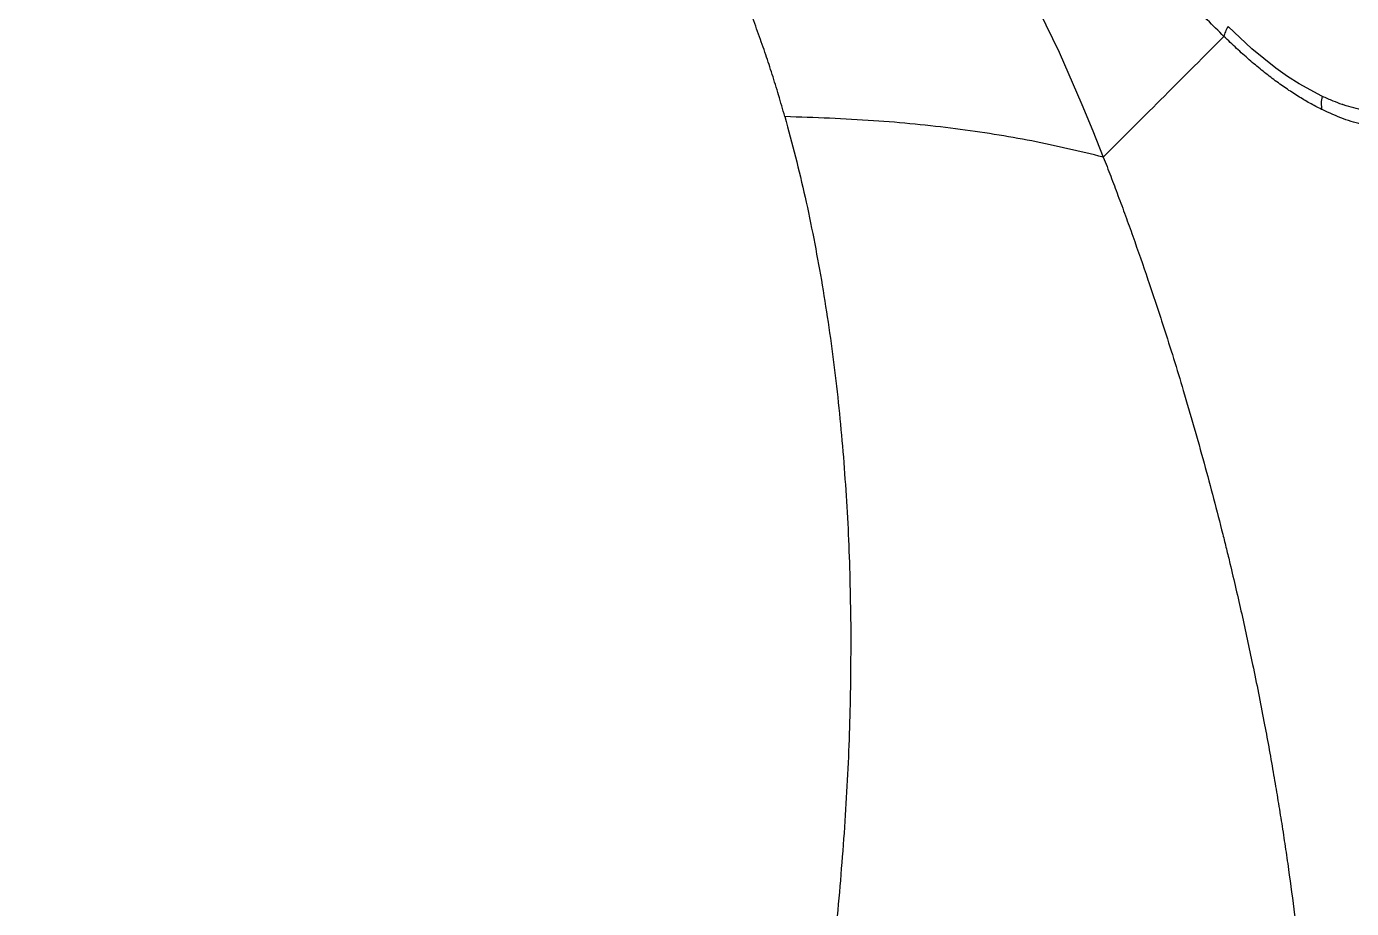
# Model space of a CAD drawing. Extents: x -51 to 27, y -13 to 136.
# Drawn here: x 9.65 to 16.74, y 63.5 to 68.22 of the extents above; entities that cross this region are included whole.
import ezdxf

# ---------------------------------------------------------------- set-up
doc = ezdxf.new("R2010")
doc.units = 0
doc.header["$MEASUREMENT"] = 0
doc.layers.add('GEOMETRY', color=2, linetype='Continuous', lineweight=25)

# ---------------------------------------------------------------- blocks, each defined once
blk = doc.blocks.new('2026 MONTERREY-BLOOM')
at = {"layer": 'GEOMETRY'}
for p, q in [((26.5809, -15.0609), (26.857, -15.6277)), ((27.8894, -15.6093), (27.7614, -15.4902)), ((26.857, -15.6277), (26.9795, -15.9081)), ((28.0175, -15.7128), (27.8894, -15.6093)), ((28.0804, -15.7577), (28.0175, -15.7128)), ((28.1422, -15.7976), (28.0804, -15.7577)), ((28.2633, -15.8632), (28.1422, -15.7976)), ((28.2662, -15.8646), (28.2633, -15.8632)), ((26.9795, -15.9081), (27.0378, -16.0489)), ((27.0378, -16.0489), (27.0938, -16.1894))]:
    blk.add_line(p, q, dxfattribs=at)
at = {"layer": 'GEOMETRY', "flags": 128}
blk.add_lwpolyline([(28.265, -15.9355), (28.2635, -15.9348), (28.262, -15.9341)], dxfattribs=at)
at = {"layer": 'GEOMETRY'}
for points, knots in [([(-36.6427, -38.9849), (-36.6428, -38.748), (-36.6429, -38.2513), (-36.6431, -37.4958), (-36.643, -36.7174), (-36.6423, -35.9379), (-36.6409, -35.1552), (-36.6388, -34.37), (-36.6343, -33.1243), (-36.6247, -31.4274), (-36.6007, -28.7277), (-36.5557, -25.4875), (-36.48, -22.0033), (-36.3837, -18.8258), (-36.2694, -15.9518), (-36.1467, -13.5568), (-36.0218, -11.6425), (-35.9083, -10.2086), (-35.8038, -9.1111), (-35.7174, -8.3466), (-35.6715, -7.9173), (-35.5982, -7.4928), (-35.4908, -7.0801), (-35.3398, -6.6435), (-35.1358, -6.1898), (-34.8703, -5.7277), (-34.5603, -5.2943), (-34.2088, -4.8937), (-33.8193, -4.53), (-33.3956, -4.2066), (-32.942, -3.9269), (-32.4916, -3.7075), (-32.0535, -3.5411), (-31.634, -3.4198), (-31.1992, -3.3309), (-30.7502, -3.28), (-30.3002, -3.2288), (-29.6557, -3.1612), (-28.8172, -3.0818), (-27.5048, -2.9746), (-25.9207, -2.8687), (-23.9532, -2.7617), (-21.8759, -2.6679), (-19.6786, -2.5868), (-17.2507, -2.5139), (-14.59, -2.4519), (-11.7055, -2.4029), (-8.8195, -2.3695), (-5.9364, -2.3497), (-3.0548, -2.3416), (-0.5983, -2.3393), (1.4461, -2.34), (3.0915, -2.3423), (4.7536, -2.3465), (6.4156, -2.3534), (8.0545, -2.3645), (10.4077, -2.3864), (13.4813, -2.429), (16.9743, -2.5047), (20.1483, -2.6009), (23.0112, -2.7146), (25.3952, -2.8364), (27.3074, -2.9606), (28.7412, -3.0736), (29.84, -3.1777), (30.6063, -3.2639), (31.0378, -3.31), (31.4634, -3.3805), (31.8765, -3.4857), (32.3137, -3.6341), (32.7687, -3.8357), (33.2323, -4.0987), (33.6676, -4.4064), (34.0701, -4.7558), (34.436, -5.1433), (34.7616, -5.5651), (35.0437, -6.0171), (35.2785, -6.4922), (35.464, -6.9855), (35.6016, -7.491), (35.6829, -8.0099), (35.7387, -8.5338), (35.8146, -9.2299), (35.8967, -10.0974), (36.0051, -11.4079), (36.112, -12.9931), (36.2405, -15.3392), (36.3619, -18.1726), (36.4654, -21.4568), (36.5399, -24.7062), (36.5915, -27.9302), (36.6206, -30.8028), (36.6357, -33.3227), (36.6407, -34.9225), (36.6423, -35.9634), (36.6428, -36.4441), (36.643, -36.9237), (36.6431, -37.4023), (36.643, -37.8963), (36.6429, -38.4238), (36.6428, -38.792), (36.6428, -38.9849)], [0, 0, 0, 0, 0.005138, 0.010771, 0.016381, 0.022015, 0.027673, 0.03335, 0.039042, 0.054682, 0.070145, 0.097582, 0.124946, 0.145709, 0.16651, 0.187309, 0.197707, 0.208103, 0.218498, 0.221609, 0.224784, 0.227857, 0.230942, 0.234019, 0.237865, 0.24171, 0.245555, 0.249401, 0.253246, 0.257092, 0.260938, 0.264783, 0.267936, 0.271088, 0.274241, 0.277546, 0.280882, 0.284062, 0.291597, 0.299143, 0.312612, 0.326021, 0.341866, 0.357701, 0.373696, 0.394533, 0.415407, 0.436247, 0.457116, 0.477921, 0.498728, 0.51038, 0.52225, 0.534405, 0.54642, 0.558287, 0.569942, 0.597446, 0.624936, 0.645697, 0.666299, 0.687058, 0.697455, 0.707849, 0.718242, 0.721382, 0.724571, 0.72765, 0.730727, 0.733804, 0.737651, 0.741498, 0.745344, 0.74919, 0.753036, 0.756881, 0.760725, 0.76457, 0.768352, 0.772136, 0.775907, 0.779727, 0.783559, 0.79109, 0.798621, 0.812071, 0.825537, 0.849567, 0.873561, 0.896782, 0.920041, 0.943476, 0.95907, 0.97468, 0.978164, 0.981639, 0.985104, 0.988563, 0.992016, 0.995816, 1, 1, 1, 1]), ([(27.7396, -15.5435), (27.71, -15.5141), (27.649, -15.4539), (27.5585, -15.3584), (27.498, -15.2915), (27.4685, -15.2588)], [0, 0, 0, 0, 0.3272737, 0.6713456, 1, 1, 1, 1]), ([(25.3895, -15.9729), (25.3783, -15.9343), (25.3564, -15.8586), (25.3227, -15.7481), (25.2871, -15.6396), (25.2484, -15.5298), (25.221, -15.4553), (25.207, -15.4171)], [0, 0, 0, 0, 0.207216, 0.405371, 0.594843, 0.792362, 1, 1, 1, 1]), ([(27.7614, -15.4902), (27.7562, -15.4998), (27.7458, -15.5189), (27.7417, -15.5353), (27.7396, -15.5435)], [0, 0, 0, 0, 0.4999997, 1, 1, 1, 1]), ([(27.7396, -15.5435), (27.634, -15.6492), (27.4227, -15.8605), (27.2034, -16.0798), (27.0938, -16.1894)], [0, 0, 0, 0, 0.499989, 1, 1, 1, 1]), ([(27.8748, -15.6681), (27.8522, -15.6482), (27.8072, -15.6085), (27.7622, -15.5652), (27.7396, -15.5435)], [0, 0, 0, 0, 0.5, 1, 1, 1, 1]), ([(28.1352, -15.8632), (28.114, -15.8496), (28.0714, -15.8224), (28.0281, -15.7906), (28.0064, -15.7746)], [0, 0, 0, 0, 0.5, 1, 1, 1, 1]), ([(28.265, -15.9355), (28.2634, -15.9242), (28.2602, -15.9015), (28.2642, -15.8769), (28.2662, -15.8646)], [0, 0, 0, 0, 0.5, 1, 1, 1, 1]), ([(28.488, -15.9397), (28.4524, -15.9311), (28.4167, -15.9226), (28.3797, -15.9102), (28.3795, -15.9101), (28.3789, -15.9099), (28.3766, -15.9092), (28.3582, -15.9029), (28.3214, -15.8894), (28.2854, -15.8732), (28.2662, -15.8646)], [0, 0, 0, 0, 0.499935, 0.500015, 0.500612, 0.502239, 0.508348, 0.531981, 0.749968, 1, 1, 1, 1]), ([(28.4875, -16.0172), (28.4517, -16.0076), (28.3802, -15.9883), (28.3034, -15.9531), (28.265, -15.9355)], [0, 0, 0, 0, 0.500017, 1, 1, 1, 1]), ([(27.0938, -16.1894), (26.9683, -16.1592), (26.7192, -16.0994), (26.3065, -16.0351), (25.8669, -15.9898), (25.5495, -15.9786), (25.3895, -15.9729)], [0, 0, 0, 0, 0.252008, 0.500127, 0.748137, 1, 1, 1, 1]), ([(25.3895, -15.9729), (25.4276, -16.1163), (25.5043, -16.4056), (25.558, -16.6995), (25.5851, -16.8478)], [0, 0, 0, 0, 0.495588, 1, 1, 1, 1]), ([(27.0938, -16.1894), (27.107, -16.2236), (27.1336, -16.292), (27.1594, -16.3607), (27.1724, -16.3951)], [0, 0, 0, 0, 0.499987, 1, 1, 1, 1]), ([(27.1724, -16.3951), (27.1858, -16.4313), (27.2127, -16.5038), (27.2388, -16.5766), (27.2519, -16.613)], [0, 0, 0, 0, 0.500026, 1, 1, 1, 1]), ([(27.2519, -16.613), (27.2792, -16.6905), (27.3359, -16.8514), (27.3889, -17.0142), (27.4164, -17.0986)], [0, 0, 0, 0, 0.481807, 1, 1, 1, 1]), ([(25.5851, -16.8478), (25.6091, -16.9985), (25.6574, -17.3021), (25.686, -17.6107), (25.7005, -17.7661)], [0, 0, 0, 0, 0.49624, 1, 1, 1, 1]), ([(27.4164, -17.0986), (27.4344, -17.1552), (27.4704, -17.2683), (27.5048, -17.3822), (27.5219, -17.439)], [0, 0, 0, 0, 0.501042, 1, 1, 1, 1]), ([(25.7005, -17.7661), (25.7119, -17.9236), (25.7348, -18.2396), (25.7396, -18.5607), (25.7421, -18.7219)], [0, 0, 0, 0, 0.498214, 1, 1, 1, 1]), ([(27.7333, -18.2093), (27.7398, -18.2355), (27.7529, -18.2878), (27.7656, -18.3403), (27.7719, -18.3665)], [0, 0, 0, 0, 0.500745, 1, 1, 1, 1]), ([(25.7421, -18.7219), (25.7416, -18.8855), (25.7406, -19.2138), (25.7221, -19.5467), (25.7129, -19.7137)], [0, 0, 0, 0, 0.4984722, 1, 1, 1, 1]), ([(28.003, -19.4824), (28.01, -19.5233), (28.024, -19.6049), (28.0371, -19.6868), (28.0437, -19.7277)], [0, 0, 0, 0, 0.500507, 1, 1, 1, 1]), ([(25.7129, -19.7137), (25.7007, -19.8826), (25.6762, -20.2225), (25.635, -20.5659), (25.6142, -20.7385)], [0, 0, 0, 0, 0.49708, 1, 1, 1, 1]), ([(28.0437, -19.7277), (28.0501, -19.7685), (28.0629, -19.8501), (28.0748, -19.9319), (28.0808, -19.9728)], [0, 0, 0, 0, 0.500743, 1, 1, 1, 1]), ([(28.0808, -19.9728), (28.0922, -20.0539), (28.1149, -20.216), (28.1341, -20.3789), (28.1437, -20.4604)], [0, 0, 0, 0, 0.500005, 1, 1, 1, 1])]:
    blk.add_open_spline(points, degree=3, knots=knots, dxfattribs=at)
for points in [[(27.941, -15.7236), (27.9299, -15.7146), (27.9079, -15.6966), (27.8858, -15.6776), (27.8748, -15.6681)], [(28.0064, -15.7746), (27.9955, -15.7664), (27.9738, -15.7499), (27.9519, -15.7324), (27.941, -15.7236)], [(28.1988, -15.9009), (28.1883, -15.8949), (28.1672, -15.8829), (28.1459, -15.8698), (28.1352, -15.8632)], [(28.262, -15.9341), (28.2516, -15.9288), (28.2307, -15.9184), (28.2095, -15.9067), (28.1988, -15.9009)], [(27.5219, -17.439), (27.541, -17.5037), (27.5792, -17.6329), (27.6154, -17.7633), (27.6334, -17.8285)], [(27.6334, -17.8285), (27.6506, -17.8917), (27.6849, -18.0182), (27.7171, -18.1456), (27.7333, -18.2093)], [(27.7719, -18.3665), (27.7931, -18.4561), (27.8356, -18.6353), (27.874, -18.8164), (27.8932, -18.9069)], [(27.8932, -18.9069), (27.9037, -18.9576), (27.9245, -19.059), (27.9441, -19.1609), (27.9538, -19.2119)], [(27.9538, -19.2119), (27.9623, -19.2569), (27.9792, -19.3469), (27.995, -19.4372), (28.003, -19.4824)]]:
    blk.add_open_spline(points, degree=3, dxfattribs=at)

msp = doc.modelspace()

# ---------------------------------------------------------------- block references
msp.add_blockref('2026 MONTERREY-BLOOM', (-11.682, 83.7145))

doc.saveas('drawing.dxf')
